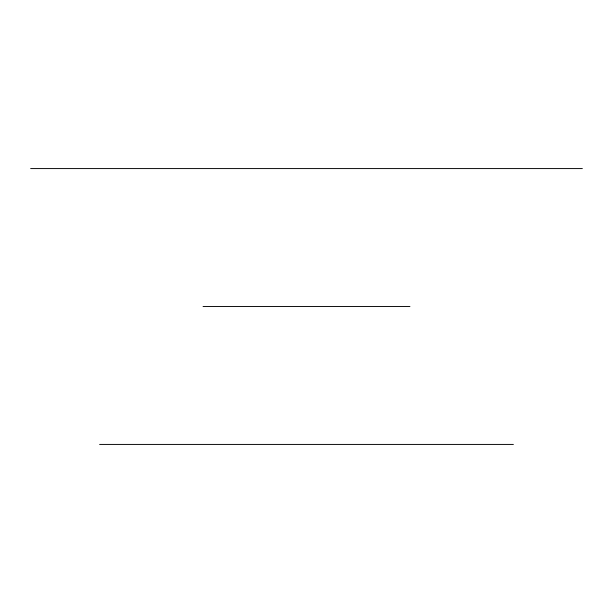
<?xml version="1.0" encoding="UTF-8"?>
<svg xmlns="http://www.w3.org/2000/svg" width="613" height="613" viewBox="0 0 613 613"><rect width="100%" height="100%" fill="white"/><g stroke="black" fill="none" stroke-linecap="round" stroke-linejoin="round"><path stroke-width="0.92" d="M30.65 168.575L582.35 168.575M203.056 306.5L409.944 306.5M99.612 444.425L513.388 444.425"/></g></svg>
